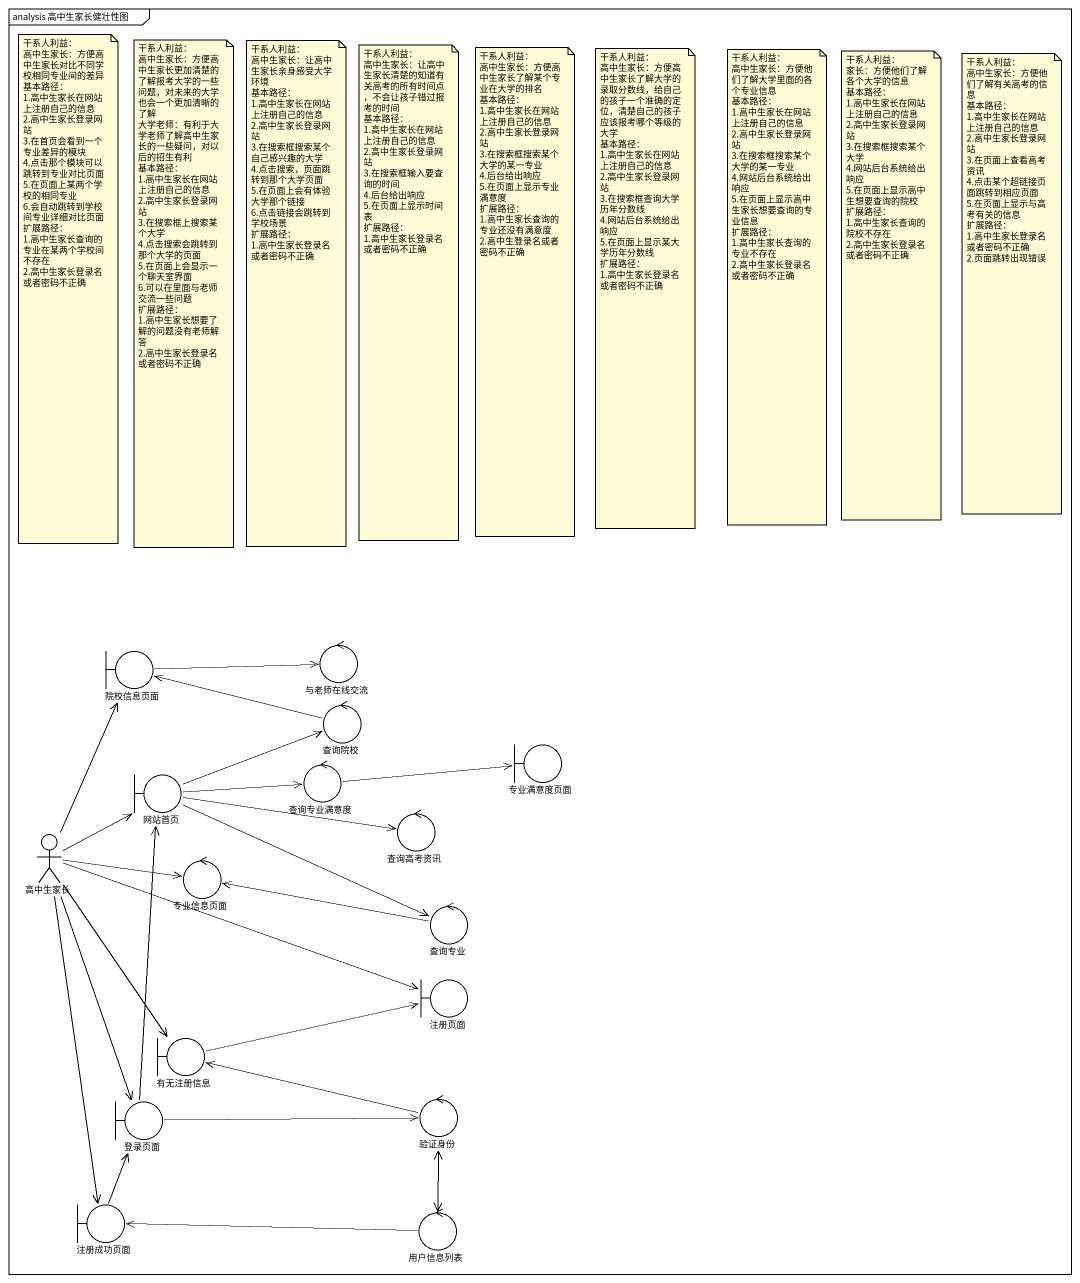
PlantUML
@startuml
mainframe analysis 高中生家长健壮性图
boundary 院校信息页面
control 与老师在线交流
control 查询院校
boundary 专业满意度页面
boundary 网站首页
control 查询专业满意度
control 查询高考资讯
actor 高中生家长
control 专业信息页面
control 查询专业
boundary 注册页面
boundary 有无注册信息
boundary 登录页面
control 验证身份
boundary 注册成功页面
control 用户信息列表
院校信息页面 -right-> 与老师在线交流
查询院校 -left-> 院校信息页面
网站首页 -right-> 查询院校
网站首页 -right-> 查询专业满意度
网站首页 -right-> 查询高考资讯
网站首页 -right-> 查询专业
查询专业满意度 -right-> 专业满意度页面
高中生家长 -up-> 院校信息页面
高中生家长 -up-> 网站首页
高中生家长 -right-> 专业信息页面
高中生家长 -right-> 注册页面
高中生家长 --> 有无注册信息
高中生家长 --> 登录页面
高中生家长 --> 注册成功页面
查询专业 -left-> 专业信息页面
有无注册信息 -right-> 注册页面
登录页面 -up-> 网站首页
登录页面 -right-> 验证身份
验证身份 -left-> 有无注册信息
验证身份 <--> 用户信息列表
注册成功页面 -up-> 登录页面
用户信息列表 -left-> 注册成功页面
note as N1
  干系人利益：
  高中生家长：方便高中生家长对比不同学校相同专业间的差异
  基本路径：
  1.高中生家长在网站上注册自己的信息
  2.高中生家长登录网站
  3.在首页会看到一个专业差异的模块
  4.点击那个模块可以跳转到专业对比页面
  5.在页面上某两个学校的相同专业
  6.会自动跳转到学校间专业详细对比页面
  扩展路径：
  1.高中生家长查询的专业在某两个学校间不存在
  2.高中生家长登录名或者密码不正确
end note
note as N2
  干系人利益：
  高中生家长：方便高中生家长更加清楚的了解报考大学的一些问题，对未来的大学也会一个更加清晰的了解
  大学老师：有利于大学老师了解高中生家长的一些疑问，对以后的招生有利
  基本路径：
  1.高中生家长在网站上注册自己的信息
  2.高中生家长登录网站
  3.在搜索框上搜索某个大学
  4.点击搜索会跳转到那个大学的页面
  5.在页面上会显示一个聊天室界面
  6.可以在里面与老师交流一些问题
  扩展路径：
  1.高中生家长想要了解的问题没有老师解答
  2.高中生家长登录名或者密码不正确
end note
note as N3
  干系人利益：
  高中生家长：让高中生家长亲身感受大学环境
  基本路径：
  1.高中生家长在网站上注册自己的信息
  2.高中生家长登录网站
  3.在搜索框搜索某个自己感兴趣的大学
  4.点击搜索，页面跳转到那个大学页面
  5.在页面上会有体验大学那个链接
  6.点击链接会跳转到学校场景
  扩展路径：
  1.高中生家长登录名或者密码不正确
end note
note as N4
  干系人利益：
  高中生家长：让高中生家长清楚的知道有关高考的所有时间点，不会让孩子错过报考的时间
  基本路径：
  1.高中生家长在网站上注册自己的信息
  2.高中生家长登录网站
  3.在搜索框输入要查询的时间
  4.后台给出响应
  5.在页面上显示时间表
  扩展路径：
  1.高中生家长登录名或者密码不正确
end note
note as N5
  干系人利益：
  高中生家长：方便高中生家长了解某个专业在大学的排名
  基本路径：
  1.高中生家长在网站上注册自己的信息
  2.高中生家长登录网站
  3.在搜索框搜索某个大学的某一专业
  4.后台给出响应
  5.在页面上显示专业满意度
  扩展路径：
  1.高中生家长查询的专业还没有满意度
  2.高中生登录名或者密码不正确
end note
note as N6
  干系人利益：
  高中生家长：方便高中生家长了解大学的录取分数线，给自己的孩子一个准确的定位，清楚自己的孩子应该报考哪个等级的大学
  基本路径：
  1.高中生家长在网站上注册自己的信息
  2.高中生家长登录网站
  3.在搜索框查询大学历年分数线
  4.网站后台系统给出响应
  5.在页面上显示某大学历年分数线
  扩展路径：
  1.高中生家长登录名或者密码不正确
end note
note as N7
  干系人利益：
  高中生家长：方便他们了解大学里面的各个专业信息
  基本路径：
  1.高中生家长在网站上注册自己的信息
  2.高中生家长登录网站
  3.在搜索框搜索某个大学的某一专业
  4.网站后台系统给出响应
  5.在页面上显示高中生家长想要查询的专业信息
  扩展路径：
  1.高中生家长查询的专业不存在
  2.高中生家长登录名或者密码不正确
end note
note as N8
  干系人利益：
  家长：方便他们了解各个大学的信息
  基本路径：
  1.高中生家长在网站上注册自己的信息
  2.高中生家长登录网站
  3.在搜索框搜索某个大学
  4.网站后台系统给出响应
  5.在页面上显示高中生想要查询的院校
  扩展路径：
  1.高中生家长查询的院校不存在
  2.高中生家长登录名或者密码不正确
end note
note as N9
  干系人利益：
  高中生家长：方便他们了解有关高考的信息
  基本路径：
  1.高中生家长在网站上注册自己的信息
  2.高中生家长登录网站
  3.在页面上查看高考资讯
  4.点击某个超链接页面跳转到相应页面
  5.在页面上显示与高考有关的信息
  扩展路径：
  1.高中生家长登录名或者密码不正确
  2.页面跳转出现错误
end note
@enduml
